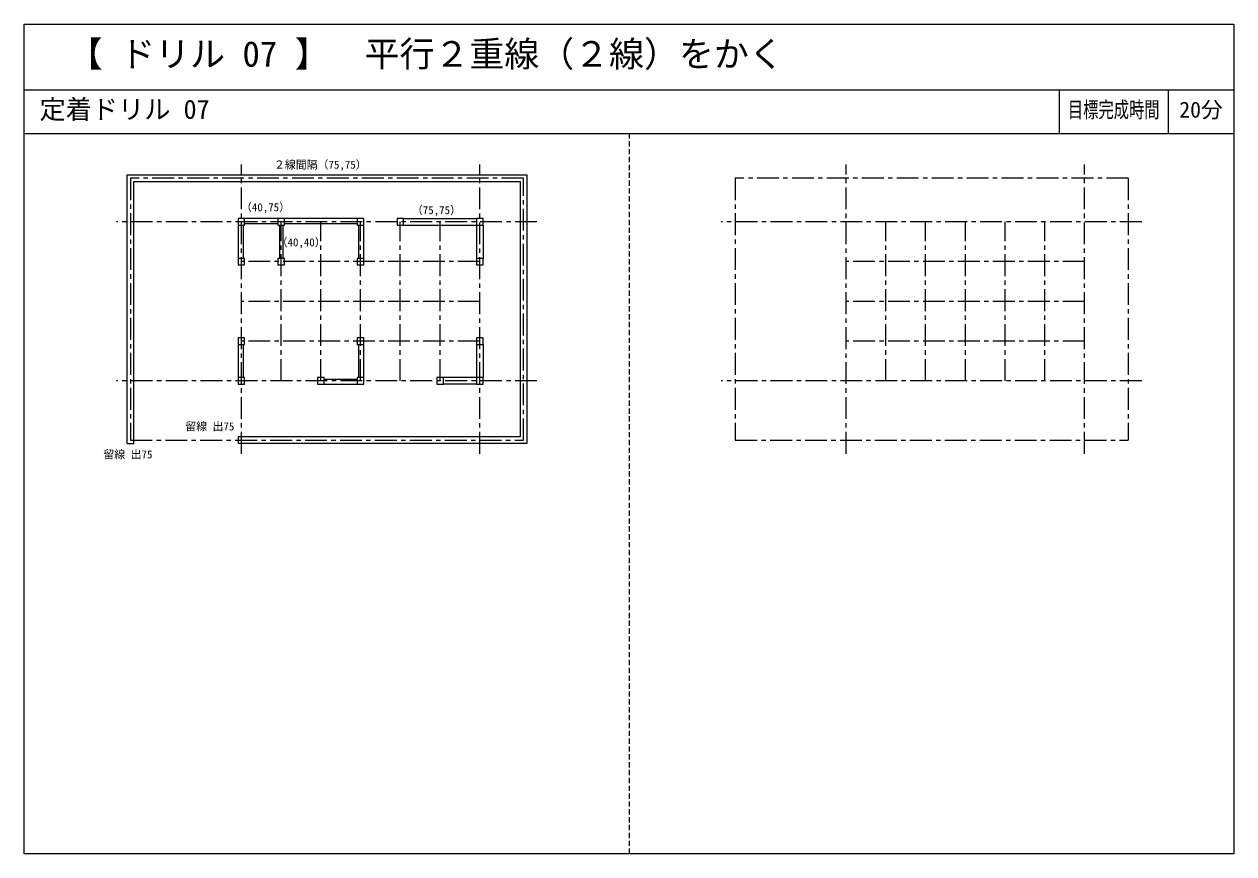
# Model space of a CAD drawing. Units: millimetres, scale not verified. Extents: x -13850 to 13850, y -9500 to 9500.
import ezdxf
from ezdxf.enums import TextEntityAlignment as Align

# ---------------------------------------------------------------- set-up
doc = ezdxf.new("R2010")
doc.units = ezdxf.units.MM
doc.header["$LTSCALE"] = 100
doc.linetypes.add('CHAIN1', pattern=[8, 5, -1, 1, -1])
doc.linetypes.add('DASHED1', pattern=[1.8, 1.2, -0.6])
for name, color, linetype in [('D-0', 4, 'Continuous'), ('E-0', 7, 'Continuous'), ('F-0', 7, 'Continuous')]:
    doc.layers.add(name, color=color, linetype=linetype)
doc.styles.add('ＭＳ ゴシック', font='')
doc.styles.get('ＭＳ ゴシック').set_extended_font_data('MS Gothic')

msp = doc.modelspace()

# ---------------------------------------------------------------- linework, layer by layer
at = {"layer": 'E-0', "color": 4, "linetype": 'CHAIN1'}
for p, q in [((-8876.7, -339.2), (-8876.7, 6289.3)), ((-3416.7, -339.2), (-3416.7, 6289.3)), ((4973.3, -339.2), (4973.3, 6289.3)), ((10433.3, -339.2), (10433.3, 6289.3)), ((-11416.7, 5971.3), (-11416.7, -28.7)), ((-2416.7, 5971.3), (-11416.7, 5971.3)), ((-2416.7, -28.7), (-2416.7, 5971.3)), ((2433.3, 5971.3), (2433.3, -28.7)), ((11433.3, 5971.3), (2433.3, 5971.3)), ((11433.3, 5971.3), (11433.3, -28.7)), ((-2108.8, 4971.3), (-11739.4, 4971.3)), ((-7966.7, 1331.3), (-7966.7, 4971.3)), ((-7056.7, 1331.3), (-7056.7, 4971.3)), ((-6146.7, 1331.3), (-6146.7, 4971.3)), ((-5236.7, 1331.3), (-5236.7, 4971.3)), ((-4326.7, 1331.3), (-4326.7, 4971.3)), ((11741.2, 4971.3), (2110.6, 4971.3)), ((5883.3, 1331.3), (5883.3, 4971.3)), ((6793.3, 1331.3), (6793.3, 4971.3)), ((7703.3, 1331.3), (7703.3, 4971.3)), ((8613.3, 1331.3), (8613.3, 4971.3)), ((9523.3, 1331.3), (9523.3, 4971.3)), ((-3416.7, 4061.3), (-8876.7, 4061.3)), ((10433.3, 4061.3), (4973.3, 4061.3)), ((-3416.7, 3151.3), (-8876.7, 3151.3)), ((10433.3, 3151.3), (4973.3, 3151.3)), ((-3416.7, 2241.3), (-8876.7, 2241.3)), ((10433.3, 2241.3), (4973.3, 2241.3)), ((-2108.8, 1331.3), (-11739.4, 1331.3)), ((11741.2, 1331.3), (2110.6, 1331.3)), ((-11416.7, -28.7), (-2416.7, -28.7)), ((2433.3, -28.7), (11433.3, -28.7))]:
    msp.add_line(p, q, dxfattribs=at)
at = {"layer": 'E-0'}
for p, q in [((-11491.7, -103.7), (-11491.7, 6046.3)), ((-11491.7, 6046.3), (-2341.7, 6046.3)), ((-2491.7, 5896.3), (-2491.7, 46.3)), ((-2341.7, 6046.3), (-2341.7, -103.7)), ((-8041.7, 5046.3), (-8801.7, 5046.3)), ((-6221.7, 5046.3), (-7891.7, 5046.3)), ((-5161.7, 5046.3), (-3491.7, 5046.3)), ((-8951.7, 4896.3), (-8951.7, 4136.3)), ((-8836.7, 4896.3), (-8836.7, 4136.3)), ((-8041.7, 4931.3), (-8801.7, 4931.3)), ((-8006.7, 4896.3), (-8006.7, 4136.3)), ((-7926.7, 4896.3), (-7926.7, 4136.3)), ((-6221.7, 4931.3), (-7891.7, 4931.3)), ((-6186.7, 4136.3), (-6186.7, 4896.3)), ((-6071.7, 4136.3), (-6071.7, 4896.3)), ((-5161.7, 4896.3), (-3491.7, 4896.3)), ((-3491.7, 4896.3), (-3491.7, 4136.3)), ((-3341.7, 4896.3), (-3341.7, 4136.3)), ((-8951.7, 2166.3), (-8951.7, 1406.3)), ((-8836.7, 2166.3), (-8836.7, 1406.3)), ((-6186.7, 1406.3), (-6186.7, 2166.3)), ((-6071.7, 1406.3), (-6071.7, 2166.3)), ((-3341.7, 2166.3), (-3341.7, 1406.3)), ((-6981.7, 1371.3), (-6221.7, 1371.3)), ((-6981.7, 1256.3), (-6221.7, 1256.3)), ((-3491.7, 1256.3), (-4251.7, 1256.3)), ((-2491.7, 46.3), (-8951.7, 46.3)), ((-8951.7, 46.3), (-8951.7, -103.7)), ((-11491.7, -103.7), (-11341.7, -103.7)), ((-2341.7, -103.7), (-8951.7, -103.7))]:
    msp.add_line(p, q, dxfattribs=at)
for points in [[(-11341.7, -103.7), (-11341.7, 5896.3), (-2491.7, 5896.3)], [(-3491.7, 2166.3), (-3491.7, 1406.3), (-4251.7, 1406.3)]]:
    msp.add_lwpolyline(points, dxfattribs=at)
at = {"layer": 'E-0', "color": 3}
for points in [[(-8951.7, 4896.3), (-8801.7, 4896.3), (-8801.7, 5046.3), (-8951.7, 5046.3)], [(-8041.7, 4896.3), (-7891.7, 4896.3), (-7891.7, 5046.3), (-8041.7, 5046.3)], [(-6221.7, 4896.3), (-6071.7, 4896.3), (-6071.7, 5046.3), (-6221.7, 5046.3)], [(-5311.7, 4896.3), (-5161.7, 4896.3), (-5161.7, 5046.3), (-5311.7, 5046.3)], [(-3491.7, 4896.3), (-3341.7, 4896.3), (-3341.7, 5046.3), (-3491.7, 5046.3)], [(-8951.7, 3986.3), (-8801.7, 3986.3), (-8801.7, 4136.3), (-8951.7, 4136.3)], [(-8041.7, 3986.3), (-7891.7, 3986.3), (-7891.7, 4136.3), (-8041.7, 4136.3)], [(-6221.7, 3986.3), (-6071.7, 3986.3), (-6071.7, 4136.3), (-6221.7, 4136.3)], [(-3491.7, 3986.3), (-3341.7, 3986.3), (-3341.7, 4136.3), (-3491.7, 4136.3)], [(-8951.7, 2166.3), (-8801.7, 2166.3), (-8801.7, 2316.3), (-8951.7, 2316.3)], [(-6221.7, 2166.3), (-6071.7, 2166.3), (-6071.7, 2316.3), (-6221.7, 2316.3)], [(-3491.7, 2166.3), (-3341.7, 2166.3), (-3341.7, 2316.3), (-3491.7, 2316.3)], [(-8951.7, 1256.3), (-8801.7, 1256.3), (-8801.7, 1406.3), (-8951.7, 1406.3)], [(-7131.7, 1256.3), (-6981.7, 1256.3), (-6981.7, 1406.3), (-7131.7, 1406.3)], [(-6221.7, 1256.3), (-6071.7, 1256.3), (-6071.7, 1406.3), (-6221.7, 1406.3)], [(-4401.7, 1256.3), (-4251.7, 1256.3), (-4251.7, 1406.3), (-4401.7, 1406.3)], [(-3491.7, 1256.3), (-3341.7, 1256.3), (-3341.7, 1406.3), (-3491.7, 1406.3)]]:
    msp.add_lwpolyline(points, close=True, dxfattribs=at)
at = {"layer": 'F-0', "color": 6}
for p, q in [((-13850, 9500), (13850, 9500)), ((-13850, -9500), (-13850, 9500)), ((-13850, 8000), (13850, 8000))]:
    msp.add_line(p, q, dxfattribs=at)
at = {"layer": 'F-0'}
for p, q in [((9850, 8000), (9850, 7000)), ((12350, 8000), (12350, 7000)), ((-13850, 7000), (13850, 7000))]:
    msp.add_line(p, q, dxfattribs=at)
at = {"layer": 'F-0', "linetype": 'DASHED1'}
msp.add_line((0, 7000), (0, -9500), dxfattribs=at)
at = {"layer": 'F-0', "color": 6}
msp.add_lwpolyline([(13850, 9500), (13850, -9500), (-13850, -9500)], dxfattribs=at)

# ---------------------------------------------------------------- texts
at = {"layer": 'D-0', "style": 'ＭＳ ゴシック'}
for s, p in [('２線間隔（75,75）', (-8131.6, 6135.8)), ('（40,75）', (-8885.4, 5160.6)), ('（75,75）', (-4971.8, 5094.6)), ('（40,40）', (-8069.7, 4358.1)), ('留線 出75', (-10161.9, 142.2)), ('留線 出75', (-12037.8, -500.1))]:
    msp.add_text(s, height=183.3, dxfattribs=at).set_placement(p, align=Align.BOTTOM_LEFT)
at = {"layer": 'F-0', "style": 'ＭＳ ゴシック'}
for s, height, p in [('【 ドリル 07 】\u3000平行２重線（２線）をかく', 586.5, (-12850, 8350)), ('定着ドリル 07', 439.9, (-13500, 7200)), ('20分', 366.6, (12600, 7250))]:
    msp.add_text(s, height=height, dxfattribs=at).set_placement(p, align=Align.BOTTOM_LEFT)
at = {"layer": 'F-0', "style": 'ＭＳ ゴシック', "width": 0.7}
msp.add_text('目標完成時間', height=366.6, dxfattribs=at).set_placement((10050, 7250), align=Align.BOTTOM_LEFT)

doc.saveas('drawing.dxf')
